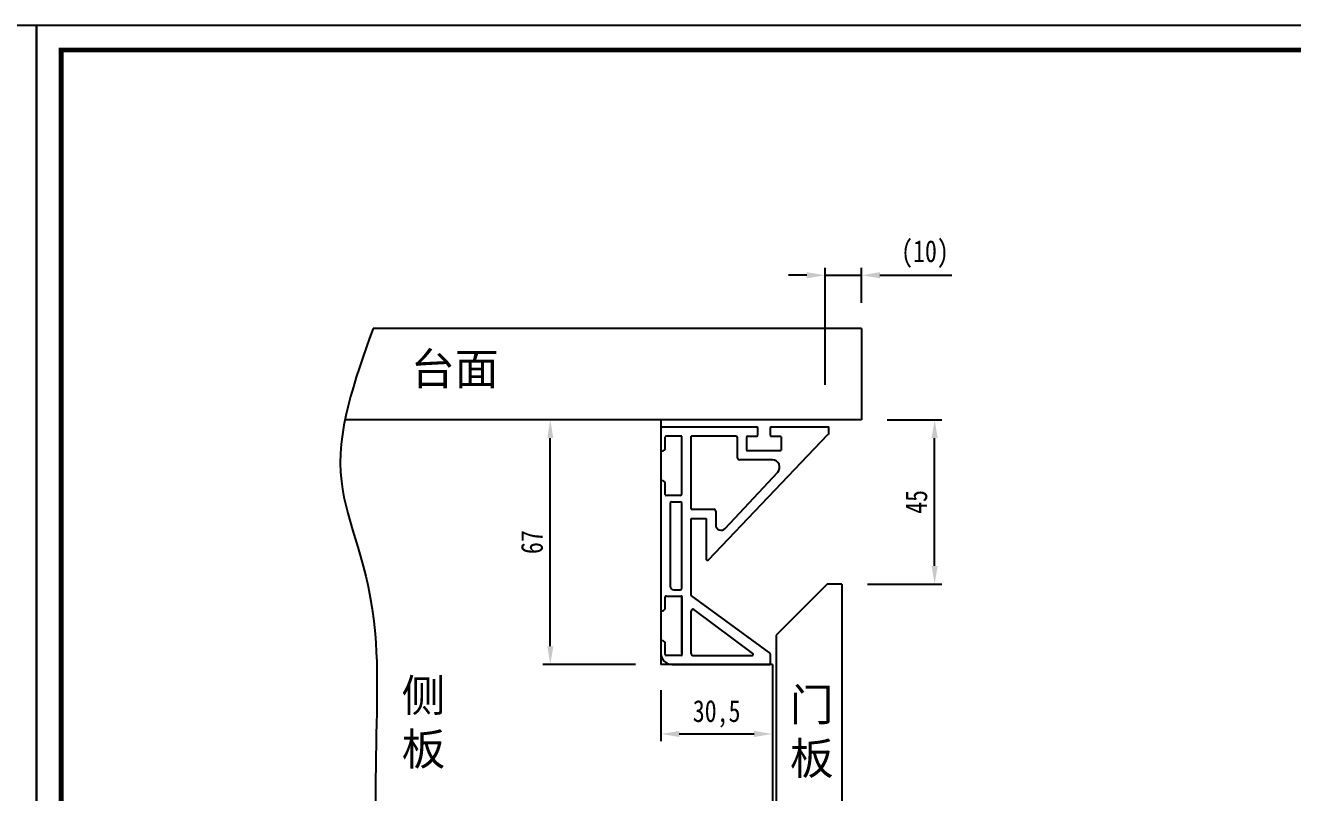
# Model space of a CAD drawing. Header units: millimetres. Extents: x 0 to 1097966, y -63096 to 223085.
# Drawn here: x 338549.2 to 338896.1, y -58338 to -58128 of the extents above; entities that cross this region are included whole.
import ezdxf

# ---------------------------------------------------------------- set-up
doc = ezdxf.new("R2010")
doc.units = ezdxf.units.MM
doc.layers.add('7 主线', color=7, linetype='Continuous', lineweight=25)
doc.styles.add('TEXT', font='', dxfattribs={"width": 0.8})
doc.styles.add('宋体', font='')
doc.styles.get('TEXT').set_extended_font_data('SimSun')
doc.styles.get('宋体').set_extended_font_data('SimSun')
doc.dimstyles.new('副本 (2) (2) ISO-25', dxfattribs={"dimtxt": 18, "dimasz": 13, "dimexe": 6, "dimexo": 12, "dimgap": 6, "dimtad": 1, "dimtxsty": 'TEXT', "dimcen": 2.5, "dimclrd": 5, "dimclre": 5, "dimclrt": 5, "dimadec": 0, "dimazin": 0, "dimtfac": 1, "dimtmove": 0, "dimatfit": 3, "dimldrblk": 'BOXFILLED', "dimfxl": 1.25, "dimarcsym": 0})

# ---------------------------------------------------------------- blocks, each defined once
blk = doc.blocks.new('*D939')
at = {"color": 5, "lineweight": -2, "transparency": 16777216}
for p, q in [((338785.09, -58235.94), (338800.08, -58235.94)), ((338798.08, -58275.94), (338798.08, -58240.94)), ((338779.66, -58280.94), (338800.08, -58280.94))]:
    blk.add_line(p, q, dxfattribs=at)
at = {"color": 5, "transparency": 16777216}
for points in [[(338797.25, -58240.94), (338798.91, -58240.94), (338798.08, -58235.94)], [(338797.25, -58275.94), (338798.91, -58275.94), (338798.08, -58280.94)]]:
    blk.add_solid(points, dxfattribs=at)
at = {"layer": 'Defpoints', "color": 0, "transparency": 16777216}
for p in [(338778.09, -58235.94), (338798.08, -58235.94), (338772.66, -58280.94)]:
    blk.add_point(p, dxfattribs=at)
at = {"color": 5, "transparency": 16777216, "insert": (338793.08, -58258.44), "char_height": 6, "attachment_point": 5, "rotation": 90, "style": 'TEXT'}
blk.add_mtext('45', dxfattribs=at)
blk = doc.blocks.new('_BoxFilled')
at = {"color": 0, "linetype": 'ByBlock', "lineweight": -2}
blk.add_line((-0.5, 0), (-1, 0), dxfattribs=at)
at = {"color": 0, "linetype": 'ByBlock'}
blk.add_solid([(-0.5, 0.5), (0.5, 0.5), (-0.5, -0.5), (0.5, -0.5)], dxfattribs=at)
blk = doc.blocks.new('*D940')
at = {"color": 5, "lineweight": -2, "transparency": 16777216}
for p, q in [((338716.16, -58235.94), (338690.87, -58235.94)), ((338692.87, -58297.94), (338692.87, -58240.94)), ((338716.16, -58302.94), (338690.87, -58302.94))]:
    blk.add_line(p, q, dxfattribs=at)
at = {"color": 5, "transparency": 16777216}
for points in [[(338692.04, -58240.94), (338693.71, -58240.94), (338692.87, -58235.94)], [(338692.04, -58297.94), (338693.71, -58297.94), (338692.87, -58302.94)]]:
    blk.add_solid(points, dxfattribs=at)
at = {"layer": 'Defpoints', "color": 0, "transparency": 16777216}
for p in [(338692.87, -58235.94), (338723.16, -58235.94), (338723.16, -58302.94)]:
    blk.add_point(p, dxfattribs=at)
at = {"color": 5, "transparency": 16777216, "insert": (338687.87, -58269.44), "char_height": 6, "attachment_point": 5, "rotation": 90, "style": 'TEXT'}
blk.add_mtext('67', dxfattribs=at)
blk = doc.blocks.new('*D941')
at = {"color": 5, "lineweight": -2, "transparency": 16777216}
for p, q in [((338723.16, -58309.94), (338723.16, -58323.95)), ((338753.66, -58309.94), (338753.66, -58323.95)), ((338728.16, -58321.95), (338748.66, -58321.95))]:
    blk.add_line(p, q, dxfattribs=at)
at = {"color": 5, "transparency": 16777216}
for points in [[(338728.16, -58321.11), (338728.16, -58322.78), (338723.16, -58321.95)], [(338748.66, -58321.11), (338748.66, -58322.78), (338753.66, -58321.95)]]:
    blk.add_solid(points, dxfattribs=at)
at = {"layer": 'Defpoints', "color": 0, "transparency": 16777216}
for p in [(338723.16, -58302.94), (338753.66, -58302.94), (338753.66, -58321.95)]:
    blk.add_point(p, dxfattribs=at)
at = {"color": 5, "transparency": 16777216, "insert": (338738.41, -58316.45), "char_height": 6, "attachment_point": 5, "style": 'TEXT'}
blk.add_mtext('30,5', dxfattribs=at)
blk = doc.blocks.new('*D945')
at = {"color": 5, "lineweight": -2, "transparency": 16777216}
for p, q in [((338768.09, -58226.39), (338768.09, -58194.39)), ((338778.09, -58203.94), (338778.09, -58194.39)), ((338763.09, -58196.39), (338758.09, -58196.39)), ((338768.09, -58196.39), (338778.09, -58196.39)), ((338783.09, -58196.39), (338802.78, -58196.39))]:
    blk.add_line(p, q, dxfattribs=at)
at = {"color": 5, "transparency": 16777216}
for points in [[(338763.09, -58195.55), (338763.09, -58197.22), (338768.09, -58196.39)], [(338783.09, -58195.55), (338783.09, -58197.22), (338778.09, -58196.39)]]:
    blk.add_solid(points, dxfattribs=at)
at = {"layer": 'Defpoints', "color": 0, "transparency": 16777216}
for p in [(338778.09, -58196.39), (338778.09, -58210.94), (338768.09, -58238.18)]:
    blk.add_point(p, dxfattribs=at)
at = {"color": 5, "transparency": 16777216, "insert": (338795.43, -58190.59), "char_height": 6, "attachment_point": 5, "style": 'TEXT'}
blk.add_mtext('(10)', dxfattribs=at)
blk = doc.blocks.new('sdtq fqd rb')
for p, q in [((338831.46, -58265.96), (338827.11, -58265.96)), ((338831.46, -58281.7), (338831.46, -58265.96)), ((338846.2, -58265.96), (338833.96, -58265.96)), ((338846.7, -58271.96), (338846.7, -58266.46)), ((338856.22, -58272.46), (338847.2, -58272.46)), ((338843.3, -58291.26), (338857.68, -58275.82)), ((338826.91, -58281.98), (338826.91, -58279.11)), ((338828.21, -58284.4), (338828.21, -58307.01)), ((338831.46, -58307.51), (338831.46, -58284.4)), ((338833.96, -58285.96), (338840.21, -58285.96)), ((338838.08, -58288.46), (338838.08, -58299.49)), ((338840.71, -58286.46), (338840.71, -58290.24)), ((338829.21, -58308.01), (338830.96, -58308.01)), ((338831.46, -58325.46), (338831.46, -58309.92)), ((338850.83, -58325.41), (338834.75, -58313.45)), ((338825.71, -58322.07), (338825.71, -58325.46)), ((338826.91, -58325.74), (338826.91, -58322.87)), ((338834.46, -58325.96), (338850.66, -58325.96)), ((338855.71, -58328.26), (338855.71, -58325.78)), ((338828.71, -58328.46), (338855.51, -58328.46))]:
    blk.add_line(p, q)
for centre, radius, start, end in [((338846.2, -58266.46), 0.5, 0, 90), ((338847.2, -58271.96), 0.5, 180, 270), ((338856.22, -58274.46), 2, 317.0394, 90), ((338825.91, -58278.31), 0.2, 90, 180), ((338825.91, -58279.11), 1, 360, 90), ((338830.96, -58281.7), 0.5, 270, 0), ((338828.71, -58284.4), 0.5, 90, 180), ((338830.96, -58284.4), 0.5, 360, 90), ((338840.21, -58286.46), 0.5, 0, 90), ((338842.21, -58290.24), 1.5, 180, 317.0394), ((338829.21, -58307.01), 1, 180, 270), ((338830.96, -58307.51), 0.5, 270, 360), ((338834.46, -58313.86), 0.5, 55, 180), ((338825.91, -58322.07), 0.2, 90, 180), ((338825.91, -58322.87), 1, 360, 90), ((338828.71, -58325.46), 3, 180, 270), ((338834.46, -58325.46), 0.5, 180, 270), ((338850.66, -58325.66), 0.3, 270, 55), ((338854.76, -58325.98), 0.975, 12.0075, 55.0022), ((338855.51, -58328.26), 0.2, 270, 0)]:
    blk.add_arc(centre, radius, start, end)
at = {"layer": '7 主线'}
for p, q in [((338825.71, -58263.66), (338825.71, -58269.84)), ((338852, -58263.46), (338825.91, -58263.46)), ((338852.2, -58265.76), (338852.2, -58263.66)), ((338855.61, -58263.66), (338855.61, -58265.76)), ((338871.51, -58263.46), (338855.81, -58263.46)), ((338871.71, -58264.84), (338871.71, -58263.66)), ((338826.91, -58269.04), (338826.91, -58266.16)), ((338833.96, -58285.96), (338833.96, -58265.96)), ((338838.74, -58299.84), (338871.44, -58265.52)), ((338849.2, -58269.76), (338849.2, -58266.16)), ((338849.4, -58265.96), (338852, -58265.96)), ((338855.81, -58265.96), (338858.41, -58265.96)), ((338858.61, -58266.16), (338858.61, -58269.76)), ((338858.41, -58269.96), (338849.4, -58269.96)), ((338825.71, -58278.31), (338825.71, -58313.61)), ((338830.96, -58282.2), (338827.11, -58282.2)), ((338828.71, -58283.9), (338830.96, -58283.9)), ((338833.96, -58309.53), (338833.96, -58288.46)), ((338833.96, -58288.46), (338838.08, -58288.46)), ((338826.91, -58312.81), (338826.91, -58309.92)), ((338827.11, -58309.72), (338831.26, -58309.72)), ((338831.46, -58309.92), (338831.46, -58325.76)), ((338855.31, -58325.18), (338833.96, -58309.53)), ((338833.96, -58325.46), (338833.96, -58313.86)), ((338831.26, -58325.96), (338827.11, -58325.96))]:
    blk.add_line(p, q, dxfattribs=at)
for centre, radius, start, end in [((338825.91, -58263.66), 0.2, 90, 180), ((338852, -58263.66), 0.2, 360, 90), ((338855.81, -58263.66), 0.2, 90, 180), ((338870.71, -58264.84), 1, 317.0394, 0), ((338871.51, -58263.66), 0.2, 360, 90), ((338827.11, -58266.16), 0.2, 90, 180), ((338849.4, -58266.16), 0.2, 90, 180), ((338852, -58265.76), 0.2, 270, 0), ((338855.81, -58265.76), 0.2, 180, 270), ((338858.41, -58266.16), 0.2, 360, 90), ((338825.91, -58269.84), 0.2, 180, 270), ((338825.91, -58269.04), 1, 270, 0), ((338849.4, -58269.76), 0.2, 180, 270), ((338858.41, -58269.76), 0.2, 270, 0), ((338827.11, -58282), 0.2, 180, 270), ((338838.5, -58299.49), 0.422, 179.975, 303.7865), ((338827.11, -58309.92), 0.2, 90, 180), ((338831.26, -58309.92), 0.2, 360, 90), ((338825.91, -58312.81), 1, 270, 0), ((338825.91, -58313.61), 0.2, 180, 270), ((338827.11, -58325.76), 0.2, 180, 270), ((338831.26, -58325.76), 0.2, 270, 0)]:
    blk.add_arc(centre, radius, start, end, dxfattribs=at)

msp = doc.modelspace()

# ---------------------------------------------------------------- linework, layer by layer
at = {"color": 251, "true_color": 0x636466}
for p, q in [((338778.086, -58210.936), (338644.365, -58210.936)), ((338778.086, -58210.936), (338778.086, -58235.936)), ((338778.086, -58235.936), (338636.684, -58235.936)), ((338723.156, -58235.936), (338723.156, -58302.936)), ((338768.656, -58280.936), (338754.656, -58294.936)), ((338772.656, -58280.936), (338768.656, -58280.936)), ((338772.656, -58280.936), (338772.656, -58396.346)), ((338754.656, -58294.936), (338754.656, -58396.028)), ((338753.656, -58302.936), (338723.156, -58302.936)), ((338753.656, -58302.936), (338753.656, -58396.042))]:
    msp.add_line(p, q, dxfattribs=at)
for points in [[(337985.218, -58528.925), (338552.218, -58528.925), (338552.218, -58127.975), (337985.218, -58127.975)], [(338552.218, -58528.925), (339119.218, -58528.925), (339119.218, -58127.975), (338552.218, -58127.975)]]:
    msp.add_lwpolyline(points, close=True)
at = {"const_width": 1.35}
msp.add_lwpolyline([(338558.968, -58522.175), (339112.468, -58522.175), (339112.468, -58134.725), (338558.968, -58134.725)], close=True, dxfattribs=at)
at = {"color": 251, "true_color": 0x636466}
msp.add_open_spline([(338644.365, -58210.936), (338639.253, -58225.163), (338629.707, -58251.731), (338651.857, -58290.156), (338633.003, -58410.152), (338727.991, -58395.658), (338760.577, -58395.829), (338772.656, -58396.346)], degree=3, knots=[0, 0, 0, 0, 42.7389897, 79.8051836, 129.6706591, 189.7418313, 228.1448028, 228.1448028, 228.1448028, 228.1448028], dxfattribs=at)

# ---------------------------------------------------------------- block references
msp.add_blockref('sdtq fqd rb', (-102.553, 25.524), dxfattribs=at)

# ---------------------------------------------------------------- texts
at = {"color": 252, "true_color": 0x939598, "attachment_point": 4, "style": '宋体'}
for s, insert, char_height, width in [('台面', (338654.707, -58222.472), 8.8039, 35.09094), ('侧\\P板', (338652.159, -58319.237), 8.804, 65.8175), ('门板', (338758.428, -58321.779), 8.8039, 14.37948)]:
    msp.add_mtext(s, dxfattribs=dict(at, insert=insert, char_height=char_height, width=width))

# ---------------------------------------------------------------- dimensions: what is measured, and where the dimension line sits
at = {"color": 251, "true_color": 0x636466}
dim = msp.add_linear_dim(base=(338778.086, -58196.387), p1=(338768.087, -58238.184), p2=(338778.086, -58210.936), text='(<>)', dimstyle='副本 (2) (2) ISO-25', override={"dimtxt": 6, "dimasz": 5, "dimexe": 2, "dimexo": 7, "dimgap": 2, "dimfxl": 30, "dimfxlon": 1}, dxfattribs=at)
dim.commit()
dim.dimension.update_dxf_attribs({"geometry": '*D945', "text_midpoint": (338795.433, -58190.587)})
for base, p1, p2, picture, middle in [((338692.872, -58235.936), (338723.156, -58302.936), (338723.156, -58235.936), '*D940', (338687.872, -58269.436)), ((338798.081, -58235.936), (338772.656, -58280.936), (338778.086, -58235.936), '*D939', (338793.081, -58258.436))]:
    dim = msp.add_linear_dim(base=base, p1=p1, p2=p2, angle=90, dimstyle='副本 (2) (2) ISO-25', override={"dimtxt": 6, "dimasz": 5, "dimexe": 2, "dimexo": 7, "dimgap": 2, "dimfxl": 30, "dimfxlon": 1}, dxfattribs=at)
    dim.commit()
    dim.dimension.update_dxf_attribs({"geometry": picture, "text_midpoint": middle})
dim = msp.add_linear_dim(base=(338753.656, -58321.945), p1=(338723.156, -58302.936), p2=(338753.656, -58302.936), dimstyle='副本 (2) (2) ISO-25', override={"dimtxt": 6, "dimasz": 5, "dimexe": 2, "dimexo": 7, "dimgap": 2, "dimfxl": 30, "dimfxlon": 1}, dxfattribs=at)
dim.commit()
dim.dimension.update_dxf_attribs({"geometry": '*D941', "text_midpoint": (338738.406, -58316.445)})

doc.saveas('drawing.dxf')
